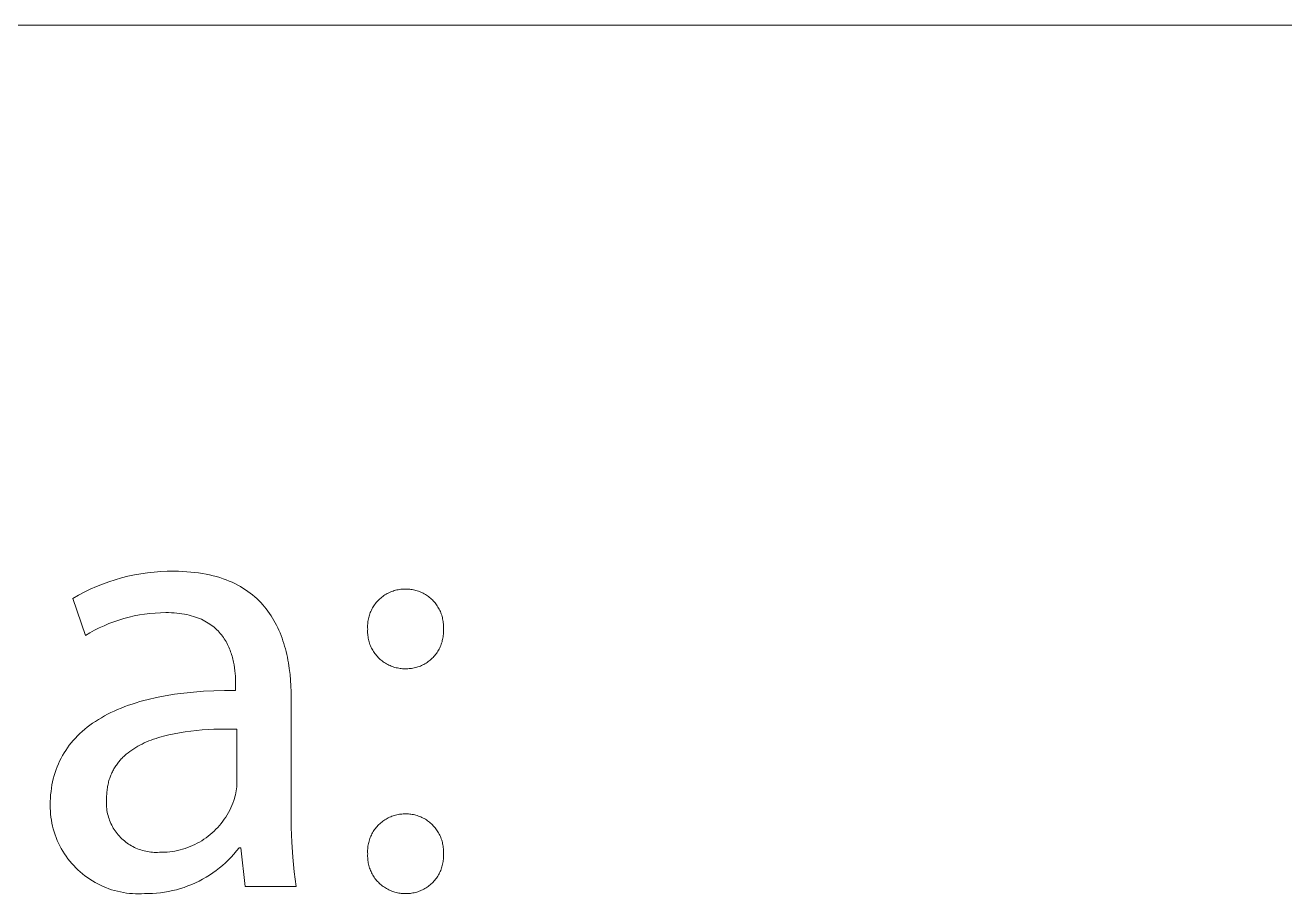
# Model space of a CAD drawing. Header units: millimetres. Extents: x 2840 to 6121, y 744 to 3036.
# Drawn here: x 5912 to 5977, y 974.4 to 1019.2 of the extents above; entities that cross this region are included whole.
import ezdxf

# ---------------------------------------------------------------- set-up
doc = ezdxf.new("R2010")
doc.units = ezdxf.units.MM
doc.header["$MEASUREMENT"] = 0
doc.layers.add('Domyślny', color=7, linetype='Continuous', true_color=0x000000)

msp = doc.modelspace()

# ---------------------------------------------------------------- linework, layer by layer
at = {"layer": 'Domyślny', "color": 18, "lineweight": 15, "true_color": 0x000000}
for p, q in [((5831.302, 1019.158), (6117.846, 1019.158)), ((5916.004, 990.339), (5916.326, 990.456)), ((5916.326, 990.456), (5916.651, 990.563)), ((5916.651, 990.563), (5916.98, 990.658)), ((5916.98, 990.658), (5917.312, 990.741)), ((5917.312, 990.741), (5917.647, 990.813)), ((5917.647, 990.813), (5917.984, 990.873)), ((5917.984, 990.873), (5918.323, 990.922)), ((5918.323, 990.922), (5918.664, 990.959)), ((5918.664, 990.959), (5919.005, 990.984)), ((5919.005, 990.984), (5919.347, 990.998)), ((5919.347, 990.998), (5919.69, 990.999)), ((5919.69, 990.999), (5919.915, 990.997)), ((5919.915, 990.997), (5920.135, 990.99)), ((5920.135, 990.99), (5920.349, 990.978)), ((5920.349, 990.978), (5920.559, 990.961)), ((5920.559, 990.961), (5920.763, 990.94)), ((5920.763, 990.94), (5920.962, 990.915)), ((5920.962, 990.915), (5921.156, 990.885)), ((5921.156, 990.885), (5921.345, 990.851)), ((5921.345, 990.851), (5921.529, 990.812)), ((5921.529, 990.812), (5921.709, 990.77)), ((5921.709, 990.77), (5921.883, 990.723)), ((5921.883, 990.723), (5922.053, 990.673)), ((5922.053, 990.673), (5922.218, 990.618)), ((5922.218, 990.618), (5922.378, 990.56)), ((5922.378, 990.56), (5922.534, 990.498)), ((5922.534, 990.498), (5922.685, 990.432)), ((5922.685, 990.432), (5922.832, 990.363)), ((5914.764, 989.761), (5915.066, 989.921)), ((5915.066, 989.921), (5915.374, 990.071)), ((5915.374, 990.071), (5915.687, 990.211)), ((5915.687, 990.211), (5916.004, 990.339)), ((5922.832, 990.363), (5922.974, 990.29)), ((5922.974, 990.29), (5923.112, 990.213)), ((5923.112, 990.213), (5923.245, 990.134)), ((5923.245, 990.134), (5923.375, 990.051)), ((5923.375, 990.051), (5923.5, 989.965)), ((5923.5, 989.965), (5923.621, 989.875)), ((5923.621, 989.875), (5923.738, 989.783)), ((5923.738, 989.783), (5923.851, 989.688)), ((5930.511, 989.743), (5930.567, 989.78)), ((5930.567, 989.78), (5930.624, 989.815)), ((5930.624, 989.815), (5930.682, 989.848)), ((5930.682, 989.848), (5930.741, 989.879)), ((5930.741, 989.879), (5930.801, 989.908)), ((5930.801, 989.908), (5930.863, 989.934)), ((5930.863, 989.934), (5930.925, 989.959)), ((5930.925, 989.959), (5930.988, 989.982)), ((5930.988, 989.982), (5931.051, 990.002)), ((5931.051, 990.002), (5931.116, 990.02)), ((5931.116, 990.02), (5931.181, 990.036)), ((5931.181, 990.036), (5931.246, 990.049)), ((5931.246, 990.049), (5931.312, 990.061)), ((5931.312, 990.061), (5931.378, 990.07)), ((5931.378, 990.07), (5931.445, 990.076)), ((5931.445, 990.076), (5931.511, 990.081)), ((5931.511, 990.081), (5931.578, 990.083)), ((5931.578, 990.083), (5931.645, 990.083)), ((5931.645, 990.083), (5931.711, 990.082)), ((5931.711, 990.082), (5931.777, 990.079)), ((5931.777, 990.079), (5931.843, 990.073)), ((5931.843, 990.073), (5931.909, 990.065)), ((5931.909, 990.065), (5931.974, 990.056)), ((5931.974, 990.056), (5932.039, 990.043)), ((5932.039, 990.043), (5932.104, 990.029)), ((5932.104, 990.029), (5932.168, 990.013)), ((5932.168, 990.013), (5932.231, 989.994)), ((5932.231, 989.994), (5932.294, 989.973)), ((5932.294, 989.973), (5932.356, 989.95)), ((5932.356, 989.95), (5932.417, 989.925)), ((5932.417, 989.925), (5932.477, 989.897)), ((5932.477, 989.897), (5932.537, 989.868)), ((5932.537, 989.868), (5932.595, 989.837)), ((5932.595, 989.837), (5932.652, 989.804)), ((5932.652, 989.804), (5932.708, 989.768)), ((5914.467, 989.59), (5914.764, 989.761)), ((5915.123, 987.689), (5914.467, 989.59)), ((5923.851, 989.688), (5923.96, 989.589)), ((5923.96, 989.589), (5924.065, 989.488)), ((5924.065, 989.488), (5924.166, 989.385)), ((5924.166, 989.385), (5924.264, 989.278)), ((5924.264, 989.278), (5924.358, 989.169)), ((5924.358, 989.169), (5924.448, 989.058)), ((5929.928, 989.109), (5929.962, 989.167)), ((5929.962, 989.167), (5929.998, 989.223)), ((5929.998, 989.223), (5930.036, 989.278)), ((5930.036, 989.278), (5930.076, 989.331)), ((5930.076, 989.331), (5930.118, 989.384)), ((5930.118, 989.384), (5930.161, 989.434)), ((5930.161, 989.434), (5930.207, 989.483)), ((5930.207, 989.483), (5930.253, 989.531)), ((5930.253, 989.531), (5930.302, 989.577)), ((5930.302, 989.577), (5930.352, 989.621)), ((5930.352, 989.621), (5930.404, 989.664)), ((5930.404, 989.664), (5930.457, 989.704)), ((5930.457, 989.704), (5930.511, 989.743)), ((5932.708, 989.768), (5932.763, 989.731)), ((5932.763, 989.731), (5932.816, 989.692)), ((5932.816, 989.692), (5932.868, 989.652)), ((5932.868, 989.652), (5932.919, 989.609)), ((5932.919, 989.609), (5932.968, 989.565)), ((5932.968, 989.565), (5933.016, 989.519)), ((5933.016, 989.519), (5933.062, 989.471)), ((5933.062, 989.471), (5933.106, 989.422)), ((5933.106, 989.422), (5933.149, 989.372)), ((5933.149, 989.372), (5933.19, 989.32)), ((5933.19, 989.32), (5933.229, 989.267)), ((5933.229, 989.267), (5933.266, 989.212)), ((5933.266, 989.212), (5933.301, 989.156)), ((5933.301, 989.156), (5933.335, 989.099)), ((5916.851, 988.485), (5916.593, 988.397)), ((5917.112, 988.565), (5916.851, 988.485)), ((5917.375, 988.635), (5917.112, 988.565)), ((5917.641, 988.696), (5917.375, 988.635)), ((5917.908, 988.748), (5917.641, 988.696)), ((5918.177, 988.791), (5917.908, 988.748)), ((5918.448, 988.824), (5918.177, 988.791)), ((5918.719, 988.848), (5918.448, 988.824)), ((5918.991, 988.863), (5918.719, 988.848)), ((5919.264, 988.869), (5918.991, 988.863)), ((5919.414, 988.867), (5919.264, 988.869)), ((5919.559, 988.862), (5919.414, 988.867)), ((5919.701, 988.853), (5919.559, 988.862)), ((5919.839, 988.842), (5919.701, 988.853)), ((5919.973, 988.827), (5919.839, 988.842)), ((5920.102, 988.809), (5919.973, 988.827)), ((5920.228, 988.788), (5920.102, 988.809)), ((5920.35, 988.764), (5920.228, 988.788)), ((5920.468, 988.738), (5920.35, 988.764)), ((5920.583, 988.708), (5920.468, 988.738)), ((5920.694, 988.676), (5920.583, 988.708)), ((5920.801, 988.641), (5920.694, 988.676)), ((5920.905, 988.604), (5920.801, 988.641)), ((5921.005, 988.564), (5920.905, 988.604)), ((5921.102, 988.522), (5921.005, 988.564)), ((5921.196, 988.478), (5921.102, 988.522)), ((5921.286, 988.431), (5921.196, 988.478)), ((5924.448, 989.058), (5924.534, 988.944)), ((5924.534, 988.944), (5924.617, 988.828)), ((5924.617, 988.828), (5924.696, 988.709)), ((5924.696, 988.709), (5924.772, 988.588)), ((5924.772, 988.588), (5924.845, 988.465)), ((5929.692, 988.418), (5929.702, 988.484)), ((5929.702, 988.484), (5929.715, 988.549)), ((5929.715, 988.549), (5929.73, 988.614)), ((5929.73, 988.614), (5929.747, 988.679)), ((5929.747, 988.679), (5929.766, 988.743)), ((5929.766, 988.743), (5929.788, 988.806)), ((5929.788, 988.806), (5929.812, 988.869)), ((5929.812, 988.869), (5929.838, 988.93)), ((5929.838, 988.93), (5929.866, 988.991)), ((5929.866, 988.991), (5929.896, 989.051)), ((5929.896, 989.051), (5929.928, 989.109)), ((5933.335, 989.099), (5933.366, 989.041)), ((5933.366, 989.041), (5933.396, 988.982)), ((5933.396, 988.982), (5933.423, 988.921)), ((5933.423, 988.921), (5933.449, 988.86)), ((5933.449, 988.86), (5933.472, 988.798)), ((5933.472, 988.798), (5933.493, 988.736)), ((5933.493, 988.736), (5933.512, 988.672)), ((5933.512, 988.672), (5933.529, 988.608)), ((5933.529, 988.608), (5933.543, 988.544)), ((5933.543, 988.544), (5933.555, 988.479)), ((5933.555, 988.479), (5933.566, 988.413)), ((5915.596, 987.958), (5915.357, 987.828)), ((5915.84, 988.081), (5915.596, 987.958)), ((5916.087, 988.195), (5915.84, 988.081)), ((5916.338, 988.301), (5916.087, 988.195)), ((5916.593, 988.397), (5916.338, 988.301)), ((5921.373, 988.383), (5921.286, 988.431)), ((5921.457, 988.332), (5921.373, 988.383)), ((5921.538, 988.279), (5921.457, 988.332)), ((5921.615, 988.224), (5921.538, 988.279)), ((5921.69, 988.168), (5921.615, 988.224)), ((5921.762, 988.11), (5921.69, 988.168)), ((5921.83, 988.05), (5921.762, 988.11)), ((5921.896, 987.988), (5921.83, 988.05)), ((5921.96, 987.926), (5921.896, 987.988)), ((5922.02, 987.861), (5921.96, 987.926)), ((5922.078, 987.795), (5922.02, 987.861)), ((5924.845, 988.465), (5924.914, 988.341)), ((5924.914, 988.341), (5924.98, 988.214)), ((5924.98, 988.214), (5925.042, 988.085)), ((5925.042, 988.085), (5925.102, 987.955)), ((5925.102, 987.955), (5925.158, 987.822)), ((5929.674, 988.151), (5929.675, 988.218)), ((5929.675, 988.084), (5929.674, 988.151)), ((5929.675, 988.218), (5929.678, 988.285)), ((5929.678, 988.018), (5929.675, 988.084)), ((5929.675, 987.95), (5929.678, 988.018)), ((5929.675, 987.883), (5929.675, 987.95)), ((5929.676, 987.816), (5929.675, 987.883)), ((5929.678, 988.285), (5929.684, 988.351)), ((5929.684, 988.351), (5929.692, 988.418)), ((5933.566, 988.413), (5933.573, 988.348)), ((5933.573, 988.348), (5933.579, 988.282)), ((5933.579, 988.282), (5933.582, 988.216)), ((5933.582, 988.084), (5933.579, 988.018)), ((5933.579, 988.018), (5933.582, 987.951)), ((5933.582, 988.216), (5933.583, 988.15)), ((5933.583, 988.15), (5933.582, 988.084)), ((5933.582, 987.951), (5933.583, 987.885)), ((5933.583, 987.885), (5933.582, 987.818)), ((5915.357, 987.828), (5915.123, 987.689)), ((5922.133, 987.728), (5922.078, 987.795)), ((5922.185, 987.66), (5922.133, 987.728)), ((5922.236, 987.591), (5922.185, 987.66)), ((5922.283, 987.521), (5922.236, 987.591)), ((5922.329, 987.449), (5922.283, 987.521)), ((5922.372, 987.377), (5922.329, 987.449)), ((5922.412, 987.304), (5922.372, 987.377)), ((5922.451, 987.231), (5922.412, 987.304)), ((5922.487, 987.156), (5922.451, 987.231)), ((5925.158, 987.822), (5925.212, 987.689)), ((5925.212, 987.689), (5925.262, 987.553)), ((5925.262, 987.553), (5925.31, 987.416)), ((5925.31, 987.416), (5925.354, 987.278)), ((5925.354, 987.278), (5925.396, 987.138)), ((5929.68, 987.749), (5929.676, 987.816)), ((5929.687, 987.682), (5929.68, 987.749)), ((5929.695, 987.616), (5929.687, 987.682)), ((5929.706, 987.55), (5929.695, 987.616)), ((5929.72, 987.484), (5929.706, 987.55)), ((5929.735, 987.419), (5929.72, 987.484)), ((5929.753, 987.354), (5929.735, 987.419)), ((5929.773, 987.29), (5929.753, 987.354)), ((5929.796, 987.227), (5929.773, 987.29)), ((5929.82, 987.164), (5929.796, 987.227)), ((5933.468, 987.233), (5933.444, 987.17)), ((5933.49, 987.295), (5933.468, 987.233)), ((5933.509, 987.359), (5933.49, 987.295)), ((5933.526, 987.423), (5933.509, 987.359)), ((5933.541, 987.488), (5933.526, 987.423)), ((5933.554, 987.554), (5933.541, 987.488)), ((5933.564, 987.619), (5933.554, 987.554)), ((5933.573, 987.685), (5933.564, 987.619)), ((5933.578, 987.752), (5933.573, 987.685)), ((5933.582, 987.818), (5933.578, 987.752)), ((5922.521, 987.082), (5922.487, 987.156)), ((5922.554, 987.006), (5922.521, 987.082)), ((5922.584, 986.93), (5922.554, 987.006)), ((5922.612, 986.854), (5922.584, 986.93)), ((5922.639, 986.778), (5922.612, 986.854)), ((5922.664, 986.702), (5922.639, 986.778)), ((5922.686, 986.625), (5922.664, 986.702)), ((5922.708, 986.549), (5922.686, 986.625)), ((5922.727, 986.472), (5922.708, 986.549)), ((5925.396, 987.138), (5925.435, 986.997)), ((5925.435, 986.997), (5925.471, 986.855)), ((5925.471, 986.855), (5925.505, 986.712)), ((5925.505, 986.712), (5925.536, 986.568)), ((5925.536, 986.568), (5925.565, 986.423)), ((5929.847, 987.103), (5929.82, 987.164)), ((5929.876, 987.042), (5929.847, 987.103)), ((5929.907, 986.982), (5929.876, 987.042)), ((5929.94, 986.924), (5929.907, 986.982)), ((5929.975, 986.867), (5929.94, 986.924)), ((5930.012, 986.811), (5929.975, 986.867)), ((5930.051, 986.756), (5930.012, 986.811)), ((5930.091, 986.703), (5930.051, 986.756)), ((5930.134, 986.651), (5930.091, 986.703)), ((5930.178, 986.6), (5930.134, 986.651)), ((5930.225, 986.552), (5930.178, 986.6)), ((5930.272, 986.505), (5930.225, 986.552)), ((5933.049, 986.56), (5933.002, 986.513)), ((5933.094, 986.609), (5933.049, 986.56)), ((5933.137, 986.659), (5933.094, 986.609)), ((5933.179, 986.711), (5933.137, 986.659)), ((5933.219, 986.764), (5933.179, 986.711)), ((5933.257, 986.818), (5933.219, 986.764)), ((5933.293, 986.874), (5933.257, 986.818)), ((5933.328, 986.931), (5933.293, 986.874)), ((5933.36, 986.99), (5933.328, 986.931)), ((5933.39, 987.049), (5933.36, 986.99)), ((5933.418, 987.109), (5933.39, 987.049)), ((5933.444, 987.17), (5933.418, 987.109)), ((5922.746, 986.396), (5922.727, 986.472)), ((5922.762, 986.32), (5922.746, 986.396)), ((5922.791, 986.168), (5922.762, 986.32)), ((5922.814, 986.019), (5922.791, 986.168)), ((5922.833, 985.872), (5922.814, 986.019)), ((5925.565, 986.423), (5925.591, 986.277)), ((5925.591, 986.277), (5925.636, 985.983)), ((5925.636, 985.983), (5925.672, 985.686)), ((5930.322, 986.459), (5930.272, 986.505)), ((5930.373, 986.416), (5930.322, 986.459)), ((5930.425, 986.374), (5930.373, 986.416)), ((5930.479, 986.334), (5930.425, 986.374)), ((5930.534, 986.296), (5930.479, 986.334)), ((5930.591, 986.259), (5930.534, 986.296)), ((5930.649, 986.225), (5930.591, 986.259)), ((5930.708, 986.193), (5930.649, 986.225)), ((5930.768, 986.163), (5930.708, 986.193)), ((5930.829, 986.135), (5930.768, 986.163)), ((5930.891, 986.109), (5930.829, 986.135)), ((5930.954, 986.086), (5930.891, 986.109)), ((5931.017, 986.064), (5930.954, 986.086)), ((5931.082, 986.045), (5931.017, 986.064)), ((5931.147, 986.028), (5931.082, 986.045)), ((5931.212, 986.014), (5931.147, 986.028)), ((5931.278, 986.001), (5931.212, 986.014)), ((5931.344, 985.991), (5931.278, 986.001)), ((5931.411, 985.984), (5931.344, 985.991)), ((5931.478, 985.978), (5931.411, 985.984)), ((5931.545, 985.975), (5931.478, 985.978)), ((5931.612, 985.974), (5931.545, 985.975)), ((5931.679, 985.974), (5931.612, 985.974)), ((5931.745, 985.975), (5931.679, 985.974)), ((5931.812, 985.979), (5931.745, 985.975)), ((5931.878, 985.985), (5931.812, 985.979)), ((5931.944, 985.993), (5931.878, 985.985)), ((5932.01, 986.004), (5931.944, 985.993)), ((5932.075, 986.017), (5932.01, 986.004)), ((5932.14, 986.032), (5932.075, 986.017)), ((5932.204, 986.049), (5932.14, 986.032)), ((5932.267, 986.069), (5932.204, 986.049)), ((5932.33, 986.091), (5932.267, 986.069)), ((5932.392, 986.115), (5932.33, 986.091)), ((5932.453, 986.141), (5932.392, 986.115)), ((5932.514, 986.169), (5932.453, 986.141)), ((5932.573, 986.2), (5932.514, 986.169)), ((5932.631, 986.232), (5932.573, 986.2)), ((5932.688, 986.267), (5932.631, 986.232)), ((5932.744, 986.303), (5932.688, 986.267)), ((5932.798, 986.341), (5932.744, 986.303)), ((5932.851, 986.382), (5932.798, 986.341)), ((5932.903, 986.424), (5932.851, 986.382)), ((5932.953, 986.467), (5932.903, 986.424)), ((5933.002, 986.513), (5932.953, 986.467)), ((5922.847, 985.729), (5922.833, 985.872)), ((5922.858, 985.589), (5922.847, 985.729)), ((5922.864, 985.453), (5922.858, 985.589)), ((5922.868, 985.322), (5922.864, 985.453)), ((5922.869, 985.198), (5922.868, 985.322)), ((5925.672, 985.686), (5925.699, 985.388)), ((5925.699, 985.388), (5925.717, 985.088)), ((5918.789, 984.493), (5919.242, 984.582)), ((5919.242, 984.582), (5919.711, 984.658)), ((5919.711, 984.658), (5920.196, 984.723)), ((5920.196, 984.723), (5920.699, 984.775)), ((5920.699, 984.775), (5921.217, 984.814)), ((5921.217, 984.814), (5921.752, 984.842)), ((5921.752, 984.842), (5922.302, 984.857)), ((5922.302, 984.857), (5922.869, 984.859)), ((5922.869, 984.859), (5922.869, 985.198)), ((5925.717, 985.088), (5925.728, 984.788)), ((5925.728, 984.788), (5925.732, 984.487)), ((5916.784, 983.871), (5916.965, 983.946)), ((5916.965, 983.946), (5917.151, 984.019)), ((5917.151, 984.019), (5917.34, 984.089)), ((5917.34, 984.089), (5917.535, 984.155)), ((5917.535, 984.155), (5917.733, 984.219)), ((5917.733, 984.219), (5917.936, 984.28)), ((5917.936, 984.28), (5918.143, 984.338)), ((5918.143, 984.338), (5918.354, 984.392)), ((5918.354, 984.392), (5918.789, 984.493)), ((5925.732, 984.487), (5925.732, 978.555)), ((5915.64, 983.262), (5915.79, 983.358)), ((5915.79, 983.358), (5915.945, 983.451)), ((5915.945, 983.451), (5916.104, 983.54)), ((5916.104, 983.54), (5916.267, 983.627)), ((5916.267, 983.627), (5916.435, 983.711)), ((5916.435, 983.711), (5916.607, 983.793)), ((5916.607, 983.793), (5916.784, 983.871)), ((5914.836, 982.63), (5914.958, 982.742)), ((5914.958, 982.742), (5915.086, 982.852)), ((5915.086, 982.852), (5915.218, 982.959)), ((5915.218, 982.959), (5915.354, 983.063)), ((5915.354, 983.063), (5915.495, 983.164)), ((5915.495, 983.164), (5915.64, 983.262)), ((5919.982, 982.678), (5919.701, 982.626)), ((5920.268, 982.723), (5919.982, 982.678)), ((5920.557, 982.761), (5920.268, 982.723)), ((5920.85, 982.792), (5920.557, 982.761)), ((5921.146, 982.817), (5920.85, 982.792)), ((5921.444, 982.837), (5921.146, 982.817)), ((5921.743, 982.851), (5921.444, 982.837)), ((5922.341, 982.864), (5921.743, 982.851)), ((5922.935, 982.859), (5922.341, 982.864)), ((5922.935, 980.095), (5922.935, 982.859)), ((5914.197, 981.898), (5914.292, 982.027)), ((5914.292, 982.027), (5914.391, 982.153)), ((5914.391, 982.153), (5914.495, 982.276)), ((5914.495, 982.276), (5914.604, 982.397)), ((5914.604, 982.397), (5914.718, 982.515)), ((5914.718, 982.515), (5914.836, 982.63)), ((5917.932, 982.036), (5917.823, 981.977)), ((5918.044, 982.093), (5917.932, 982.036)), ((5918.158, 982.147), (5918.044, 982.093)), ((5918.276, 982.199), (5918.158, 982.147)), ((5918.395, 982.249), (5918.276, 982.199)), ((5918.517, 982.296), (5918.395, 982.249)), ((5918.641, 982.341), (5918.517, 982.296)), ((5918.767, 982.384), (5918.641, 982.341)), ((5918.895, 982.425), (5918.767, 982.384)), ((5919.025, 982.464), (5918.895, 982.425)), ((5919.157, 982.5), (5919.025, 982.464)), ((5919.426, 982.567), (5919.157, 982.5)), ((5919.701, 982.626), (5919.426, 982.567)), ((5913.794, 981.214), (5913.865, 981.356)), ((5913.865, 981.356), (5913.941, 981.496)), ((5913.941, 981.496), (5914.021, 981.632)), ((5914.021, 981.632), (5914.107, 981.767)), ((5914.107, 981.767), (5914.197, 981.898)), ((5917.014, 981.367), (5916.974, 981.325)), ((5917.055, 981.408), (5917.014, 981.367)), ((5917.097, 981.449), (5917.055, 981.408)), ((5917.14, 981.489), (5917.097, 981.449)), ((5917.184, 981.528), (5917.14, 981.489)), ((5917.228, 981.567), (5917.184, 981.528)), ((5917.273, 981.605), (5917.228, 981.567)), ((5917.319, 981.642), (5917.273, 981.605)), ((5917.414, 981.714), (5917.319, 981.642)), ((5917.512, 981.784), (5917.414, 981.714)), ((5917.612, 981.851), (5917.512, 981.784)), ((5917.716, 981.915), (5917.612, 981.851)), ((5917.823, 981.977), (5917.716, 981.915)), ((5913.557, 980.618), (5913.609, 980.771)), ((5913.609, 980.771), (5913.666, 980.921)), ((5913.666, 980.921), (5913.727, 981.069)), ((5913.727, 981.069), (5913.794, 981.214)), ((5916.538, 980.71), (5916.512, 980.657)), ((5916.566, 980.762), (5916.538, 980.71)), ((5916.594, 980.813), (5916.566, 980.762)), ((5916.624, 980.863), (5916.594, 980.813)), ((5916.655, 980.913), (5916.624, 980.863)), ((5916.686, 980.962), (5916.655, 980.913)), ((5916.719, 981.01), (5916.686, 980.962)), ((5916.753, 981.057), (5916.719, 981.01)), ((5916.787, 981.104), (5916.753, 981.057)), ((5916.823, 981.149), (5916.787, 981.104)), ((5916.859, 981.194), (5916.823, 981.149)), ((5916.897, 981.239), (5916.859, 981.194)), ((5916.935, 981.282), (5916.897, 981.239)), ((5916.974, 981.325), (5916.935, 981.282)), ((5913.399, 979.981), (5913.431, 980.144)), ((5913.431, 980.144), (5913.468, 980.305)), ((5913.468, 980.305), (5913.51, 980.463)), ((5913.51, 980.463), (5913.557, 980.618)), ((5916.306, 980.086), (5916.292, 980.024)), ((5916.322, 980.147), (5916.306, 980.086)), ((5916.338, 980.207), (5916.322, 980.147)), ((5916.356, 980.266), (5916.338, 980.207)), ((5916.375, 980.324), (5916.356, 980.266)), ((5916.395, 980.382), (5916.375, 980.324)), ((5916.416, 980.439), (5916.395, 980.382)), ((5916.438, 980.495), (5916.416, 980.439)), ((5916.462, 980.55), (5916.438, 980.495)), ((5916.486, 980.604), (5916.462, 980.55)), ((5916.512, 980.657), (5916.486, 980.604)), ((5922.931, 979.991), (5922.935, 980.095)), ((5913.319, 979.302), (5913.331, 979.476)), ((5913.331, 979.476), (5913.349, 979.647)), ((5913.349, 979.647), (5913.371, 979.815)), ((5913.371, 979.815), (5913.399, 979.981)), ((5916.218, 979.429), (5916.216, 979.358)), ((5916.221, 979.498), (5916.218, 979.429)), ((5916.226, 979.567), (5916.221, 979.498)), ((5916.231, 979.635), (5916.226, 979.567)), ((5916.238, 979.702), (5916.231, 979.635)), ((5916.247, 979.768), (5916.238, 979.702)), ((5916.256, 979.833), (5916.247, 979.768)), ((5916.267, 979.898), (5916.256, 979.833)), ((5916.279, 979.961), (5916.267, 979.898)), ((5916.292, 980.024), (5916.279, 979.961)), ((5922.832, 979.376), (5922.857, 979.477)), ((5922.857, 979.477), (5922.879, 979.579)), ((5922.879, 979.579), (5922.897, 979.681)), ((5922.897, 979.681), (5922.912, 979.784)), ((5922.912, 979.784), (5922.923, 979.887)), ((5922.923, 979.887), (5922.931, 979.991)), ((5913.309, 978.948), (5913.311, 979.126)), ((5913.31, 978.792), (5913.309, 978.948)), ((5913.317, 978.636), (5913.31, 978.792)), ((5913.311, 979.126), (5913.319, 979.302)), ((5916.209, 979.199), (5916.206, 979.11)), ((5916.206, 979.11), (5916.206, 979.022)), ((5916.206, 979.022), (5916.209, 978.934)), ((5916.215, 979.287), (5916.209, 979.199)), ((5916.209, 978.934), (5916.215, 978.846)), ((5916.216, 979.358), (5916.215, 979.287)), ((5916.215, 978.846), (5916.224, 978.758)), ((5916.224, 978.758), (5916.236, 978.671)), ((5922.561, 978.68), (5922.62, 978.802)), ((5922.62, 978.802), (5922.674, 978.925)), ((5922.674, 978.925), (5922.725, 979.05)), ((5922.725, 979.05), (5922.771, 979.177)), ((5922.771, 979.177), (5922.803, 979.276)), ((5922.803, 979.276), (5922.832, 979.376)), ((5913.329, 978.48), (5913.317, 978.636)), ((5913.346, 978.325), (5913.329, 978.48)), ((5913.369, 978.171), (5913.346, 978.325)), ((5913.397, 978.017), (5913.369, 978.171)), ((5916.236, 978.671), (5916.251, 978.584)), ((5916.251, 978.584), (5916.269, 978.497)), ((5916.269, 978.497), (5916.29, 978.412)), ((5916.29, 978.412), (5916.314, 978.327)), ((5916.314, 978.327), (5916.341, 978.243)), ((5916.341, 978.243), (5916.371, 978.16)), ((5916.371, 978.16), (5916.404, 978.078)), ((5922.124, 978), (5922.206, 978.107)), ((5922.206, 978.107), (5922.285, 978.216)), ((5922.285, 978.216), (5922.36, 978.329)), ((5922.36, 978.329), (5922.431, 978.444)), ((5922.431, 978.444), (5922.498, 978.561)), ((5922.498, 978.561), (5922.561, 978.68)), ((5925.732, 978.555), (5925.732, 977.789)), ((5930.404, 978.071), (5930.457, 978.112)), ((5930.457, 978.112), (5930.511, 978.151)), ((5930.511, 978.151), (5930.567, 978.188)), ((5930.567, 978.188), (5930.624, 978.222)), ((5930.624, 978.222), (5930.682, 978.255)), ((5930.682, 978.255), (5930.741, 978.286)), ((5930.741, 978.286), (5930.801, 978.315)), ((5930.801, 978.315), (5930.863, 978.342)), ((5930.863, 978.342), (5930.925, 978.367)), ((5930.925, 978.367), (5930.988, 978.389)), ((5930.988, 978.389), (5931.051, 978.409)), ((5931.051, 978.409), (5931.116, 978.427)), ((5931.116, 978.427), (5931.181, 978.443)), ((5931.181, 978.443), (5931.246, 978.457)), ((5931.246, 978.457), (5931.312, 978.468)), ((5931.312, 978.468), (5931.378, 978.477)), ((5931.378, 978.477), (5931.445, 978.484)), ((5931.445, 978.484), (5931.511, 978.488)), ((5931.511, 978.488), (5931.578, 978.49)), ((5931.578, 978.49), (5931.645, 978.49)), ((5931.645, 978.49), (5931.711, 978.489)), ((5931.711, 978.489), (5931.777, 978.486)), ((5931.777, 978.486), (5931.843, 978.481)), ((5931.843, 978.481), (5931.909, 978.473)), ((5931.909, 978.473), (5931.974, 978.463)), ((5931.974, 978.463), (5932.039, 978.451)), ((5932.039, 978.451), (5932.104, 978.437)), ((5932.104, 978.437), (5932.168, 978.42)), ((5932.168, 978.42), (5932.231, 978.401)), ((5932.231, 978.401), (5932.294, 978.38)), ((5932.294, 978.38), (5932.356, 978.357)), ((5932.356, 978.357), (5932.417, 978.332)), ((5932.417, 978.332), (5932.477, 978.305)), ((5932.477, 978.305), (5932.537, 978.276)), ((5932.537, 978.276), (5932.595, 978.244)), ((5932.595, 978.244), (5932.652, 978.211)), ((5932.652, 978.211), (5932.708, 978.176)), ((5932.708, 978.176), (5932.763, 978.139)), ((5932.763, 978.139), (5932.816, 978.1)), ((5932.816, 978.1), (5932.868, 978.059)), ((5913.43, 977.864), (5913.397, 978.017)), ((5913.469, 977.713), (5913.43, 977.864)), ((5913.512, 977.563), (5913.469, 977.713)), ((5913.561, 977.415), (5913.512, 977.563)), ((5916.404, 978.078), (5916.439, 977.997)), ((5916.439, 977.997), (5916.477, 977.917)), ((5916.477, 977.917), (5916.518, 977.839)), ((5916.518, 977.839), (5916.562, 977.762)), ((5916.562, 977.762), (5916.608, 977.687)), ((5916.608, 977.687), (5916.657, 977.613)), ((5916.657, 977.613), (5916.708, 977.542)), ((5916.708, 977.542), (5916.762, 977.472)), ((5916.762, 977.472), (5916.818, 977.404)), ((5921.557, 977.422), (5921.66, 977.51)), ((5921.66, 977.51), (5921.759, 977.602)), ((5921.759, 977.602), (5921.855, 977.696)), ((5921.855, 977.696), (5921.948, 977.794)), ((5921.948, 977.794), (5922.038, 977.896)), ((5922.038, 977.896), (5922.124, 978)), ((5925.732, 977.789), (5925.758, 977.024)), ((5929.866, 977.398), (5929.896, 977.458)), ((5929.896, 977.458), (5929.928, 977.517)), ((5929.928, 977.517), (5929.962, 977.574)), ((5929.962, 977.574), (5929.998, 977.63)), ((5929.998, 977.63), (5930.036, 977.685)), ((5930.036, 977.685), (5930.076, 977.739)), ((5930.076, 977.739), (5930.118, 977.791)), ((5930.118, 977.791), (5930.161, 977.842)), ((5930.161, 977.842), (5930.207, 977.891)), ((5930.207, 977.891), (5930.253, 977.939)), ((5930.253, 977.939), (5930.302, 977.984)), ((5930.302, 977.984), (5930.352, 978.029)), ((5930.352, 978.029), (5930.404, 978.071)), ((5932.868, 978.059), (5932.919, 978.017)), ((5932.919, 978.017), (5932.968, 977.972)), ((5932.968, 977.972), (5933.016, 977.926)), ((5933.016, 977.926), (5933.062, 977.879)), ((5933.062, 977.879), (5933.106, 977.83)), ((5933.106, 977.83), (5933.149, 977.779)), ((5933.149, 977.779), (5933.19, 977.727)), ((5933.19, 977.727), (5933.229, 977.674)), ((5933.229, 977.674), (5933.266, 977.619)), ((5933.266, 977.619), (5933.301, 977.564)), ((5933.301, 977.564), (5933.335, 977.507)), ((5933.335, 977.507), (5933.366, 977.448)), ((5933.366, 977.448), (5933.396, 977.389)), ((5913.615, 977.268), (5913.561, 977.415)), ((5913.674, 977.124), (5913.615, 977.268)), ((5913.737, 976.981), (5913.674, 977.124)), ((5913.806, 976.841), (5913.737, 976.981)), ((5913.88, 976.703), (5913.806, 976.841)), ((5916.818, 977.404), (5916.877, 977.337)), ((5916.877, 977.337), (5916.937, 977.273)), ((5916.937, 977.273), (5917, 977.211)), ((5917, 977.211), (5917.065, 977.152)), ((5917.065, 977.152), (5917.132, 977.094)), ((5917.132, 977.094), (5917.201, 977.039)), ((5917.201, 977.039), (5917.272, 976.986)), ((5917.272, 976.986), (5917.344, 976.936)), ((5917.344, 976.936), (5917.419, 976.888)), ((5917.419, 976.888), (5917.494, 976.843)), ((5917.494, 976.843), (5917.572, 976.801)), ((5917.572, 976.801), (5917.651, 976.761)), ((5920.393, 976.752), (5920.519, 976.801)), ((5920.519, 976.801), (5920.643, 976.854)), ((5920.643, 976.854), (5920.765, 976.911)), ((5920.765, 976.911), (5920.886, 976.972)), ((5920.886, 976.972), (5921.004, 977.037)), ((5921.004, 977.037), (5921.12, 977.107)), ((5921.12, 977.107), (5921.233, 977.18)), ((5921.233, 977.18), (5921.344, 977.257)), ((5921.344, 977.257), (5921.452, 977.338)), ((5921.452, 977.338), (5921.557, 977.422)), ((5925.758, 977.024), (5925.811, 976.261)), ((5929.684, 976.759), (5929.692, 976.825)), ((5929.692, 976.825), (5929.702, 976.891)), ((5929.702, 976.891), (5929.715, 976.957)), ((5929.715, 976.957), (5929.73, 977.022)), ((5929.73, 977.022), (5929.747, 977.086)), ((5929.747, 977.086), (5929.766, 977.15)), ((5929.766, 977.15), (5929.788, 977.214)), ((5929.788, 977.214), (5929.812, 977.276)), ((5929.812, 977.276), (5929.838, 977.338)), ((5929.838, 977.338), (5929.866, 977.398)), ((5933.396, 977.389), (5933.423, 977.329)), ((5933.423, 977.329), (5933.449, 977.268)), ((5933.449, 977.268), (5933.472, 977.206)), ((5933.472, 977.206), (5933.493, 977.143)), ((5933.493, 977.143), (5933.512, 977.08)), ((5933.512, 977.08), (5933.529, 977.016)), ((5933.529, 977.016), (5933.543, 976.951)), ((5933.543, 976.951), (5933.555, 976.886)), ((5933.555, 976.886), (5933.566, 976.821)), ((5933.566, 976.821), (5933.573, 976.755)), ((5913.958, 976.568), (5913.88, 976.703)), ((5914.04, 976.436), (5913.958, 976.568)), ((5914.128, 976.306), (5914.04, 976.436)), ((5914.219, 976.18), (5914.128, 976.306)), ((5914.315, 976.057), (5914.219, 976.18)), ((5917.651, 976.761), (5917.731, 976.724)), ((5917.731, 976.724), (5917.812, 976.69)), ((5917.812, 976.69), (5917.894, 976.658)), ((5917.894, 976.658), (5917.978, 976.63)), ((5917.978, 976.63), (5918.062, 976.604)), ((5918.062, 976.604), (5918.148, 976.581)), ((5918.148, 976.581), (5918.234, 976.561)), ((5918.234, 976.561), (5918.32, 976.545)), ((5918.32, 976.545), (5918.408, 976.531)), ((5918.408, 976.531), (5918.495, 976.52)), ((5918.495, 976.52), (5918.583, 976.512)), ((5918.583, 976.512), (5918.671, 976.507)), ((5918.671, 976.507), (5918.759, 976.506)), ((5918.759, 976.506), (5918.848, 976.507)), ((5918.848, 976.507), (5918.936, 976.511)), ((5918.936, 976.511), (5919.071, 976.51)), ((5919.071, 976.51), (5919.206, 976.514)), ((5919.206, 976.514), (5919.341, 976.522)), ((5919.341, 976.522), (5919.475, 976.535)), ((5919.475, 976.535), (5919.609, 976.553)), ((5919.609, 976.553), (5919.742, 976.575)), ((5919.742, 976.575), (5919.874, 976.601)), ((5919.874, 976.601), (5920.006, 976.632)), ((5920.006, 976.632), (5920.136, 976.668)), ((5920.136, 976.668), (5920.265, 976.708)), ((5920.265, 976.708), (5920.393, 976.752)), ((5922.64, 976.265), (5922.495, 976.116)), ((5922.78, 976.419), (5922.64, 976.265)), ((5922.915, 976.578), (5922.78, 976.419)), ((5923.044, 976.741), (5922.915, 976.578)), ((5923.142, 976.741), (5923.044, 976.741)), ((5923.361, 974.741), (5923.142, 976.741)), ((5925.811, 976.261), (5925.889, 975.5)), ((5929.674, 976.559), (5929.675, 976.625)), ((5929.675, 976.492), (5929.674, 976.559)), ((5929.675, 976.625), (5929.678, 976.692)), ((5929.678, 976.425), (5929.675, 976.492)), ((5929.675, 976.358), (5929.678, 976.425)), ((5929.675, 976.291), (5929.675, 976.358)), ((5929.677, 976.224), (5929.675, 976.291)), ((5929.681, 976.157), (5929.677, 976.224)), ((5929.678, 976.692), (5929.684, 976.759)), ((5929.688, 976.09), (5929.681, 976.157)), ((5933.578, 976.159), (5933.572, 976.093)), ((5933.573, 976.755), (5933.579, 976.689)), ((5933.581, 976.226), (5933.578, 976.159)), ((5933.579, 976.689), (5933.582, 976.623)), ((5933.582, 976.491), (5933.579, 976.425)), ((5933.579, 976.425), (5933.582, 976.359)), ((5933.583, 976.292), (5933.581, 976.226)), ((5933.582, 976.623), (5933.583, 976.557)), ((5933.583, 976.557), (5933.582, 976.491)), ((5933.582, 976.359), (5933.583, 976.292)), ((5914.415, 975.937), (5914.315, 976.057)), ((5914.52, 975.821), (5914.415, 975.937)), ((5914.628, 975.708), (5914.52, 975.821)), ((5914.74, 975.599), (5914.628, 975.708)), ((5914.855, 975.495), (5914.74, 975.599)), ((5914.974, 975.394), (5914.855, 975.495)), ((5921.865, 975.574), (5921.696, 975.452)), ((5922.03, 975.701), (5921.865, 975.574)), ((5922.189, 975.834), (5922.03, 975.701)), ((5922.345, 975.972), (5922.189, 975.834)), ((5922.495, 976.116), (5922.345, 975.972)), ((5925.889, 975.5), (5925.994, 974.741)), ((5929.697, 976.024), (5929.688, 976.09)), ((5929.708, 975.958), (5929.697, 976.024)), ((5929.721, 975.892), (5929.708, 975.958)), ((5929.737, 975.827), (5929.721, 975.892)), ((5929.755, 975.762), (5929.737, 975.827)), ((5929.775, 975.698), (5929.755, 975.762)), ((5929.798, 975.635), (5929.775, 975.698)), ((5929.822, 975.573), (5929.798, 975.635)), ((5929.849, 975.511), (5929.822, 975.573)), ((5929.878, 975.451), (5929.849, 975.511)), ((5933.416, 975.518), (5933.388, 975.458)), ((5933.442, 975.579), (5933.416, 975.518)), ((5933.466, 975.641), (5933.442, 975.579)), ((5933.488, 975.704), (5933.466, 975.641)), ((5933.507, 975.767), (5933.488, 975.704)), ((5933.525, 975.832), (5933.507, 975.767)), ((5933.54, 975.896), (5933.525, 975.832)), ((5933.553, 975.962), (5933.54, 975.896)), ((5933.563, 976.027), (5933.553, 975.962)), ((5933.572, 976.093), (5933.563, 976.027)), ((5915.097, 975.297), (5914.974, 975.394)), ((5915.223, 975.205), (5915.097, 975.297)), ((5915.352, 975.116), (5915.223, 975.205)), ((5915.484, 975.033), (5915.352, 975.116)), ((5915.618, 974.954), (5915.484, 975.033)), ((5915.755, 974.88), (5915.618, 974.954)), ((5915.895, 974.81), (5915.755, 974.88)), ((5920.605, 974.851), (5920.411, 974.774)), ((5920.795, 974.935), (5920.605, 974.851)), ((5920.982, 975.026), (5920.795, 974.935)), ((5921.166, 975.123), (5920.982, 975.026)), ((5921.347, 975.227), (5921.166, 975.123)), ((5921.523, 975.336), (5921.347, 975.227)), ((5921.696, 975.452), (5921.523, 975.336)), ((5929.909, 975.391), (5929.878, 975.451)), ((5929.942, 975.333), (5929.909, 975.391)), ((5929.977, 975.276), (5929.942, 975.333)), ((5930.014, 975.22), (5929.977, 975.276)), ((5930.053, 975.165), (5930.014, 975.22)), ((5930.094, 975.112), (5930.053, 975.165)), ((5930.136, 975.06), (5930.094, 975.112)), ((5930.181, 975.01), (5930.136, 975.06)), ((5930.227, 974.961), (5930.181, 975.01)), ((5930.274, 974.914), (5930.227, 974.961)), ((5930.324, 974.869), (5930.274, 974.914)), ((5930.375, 974.825), (5930.324, 974.869)), ((5932.951, 974.877), (5932.901, 974.833)), ((5933, 974.922), (5932.951, 974.877)), ((5933.046, 974.969), (5933, 974.922)), ((5933.092, 975.018), (5933.046, 974.969)), ((5933.135, 975.068), (5933.092, 975.018)), ((5933.177, 975.12), (5933.135, 975.068)), ((5933.217, 975.173), (5933.177, 975.12)), ((5933.255, 975.228), (5933.217, 975.173)), ((5933.291, 975.283), (5933.255, 975.228)), ((5933.326, 975.34), (5933.291, 975.283)), ((5933.358, 975.398), (5933.326, 975.34)), ((5933.388, 975.458), (5933.358, 975.398)), ((5916.037, 974.745), (5915.895, 974.81)), ((5916.182, 974.686), (5916.037, 974.745)), ((5916.328, 974.631), (5916.182, 974.686)), ((5916.476, 974.581), (5916.328, 974.631)), ((5916.625, 974.537), (5916.476, 974.581)), ((5916.776, 974.497), (5916.625, 974.537)), ((5916.929, 974.463), (5916.776, 974.497)), ((5917.082, 974.434), (5916.929, 974.463)), ((5917.236, 974.41), (5917.082, 974.434)), ((5917.391, 974.392), (5917.236, 974.41)), ((5917.547, 974.379), (5917.391, 974.392)), ((5917.703, 974.371), (5917.547, 974.379)), ((5917.859, 974.369), (5917.703, 974.371)), ((5918.015, 974.372), (5917.859, 974.369)), ((5918.171, 974.381), (5918.015, 974.372)), ((5918.379, 974.381), (5918.171, 974.381)), ((5918.587, 974.388), (5918.379, 974.381)), ((5918.794, 974.403), (5918.587, 974.388)), ((5919.001, 974.424), (5918.794, 974.403)), ((5919.207, 974.453), (5919.001, 974.424)), ((5919.412, 974.489), (5919.207, 974.453)), ((5919.616, 974.532), (5919.412, 974.489)), ((5919.818, 974.582), (5919.616, 974.532)), ((5920.018, 974.639), (5919.818, 974.582)), ((5920.216, 974.703), (5920.018, 974.639)), ((5920.411, 974.774), (5920.216, 974.703)), ((5925.994, 974.741), (5923.361, 974.741)), ((5930.427, 974.783), (5930.375, 974.825)), ((5930.481, 974.743), (5930.427, 974.783)), ((5930.536, 974.705), (5930.481, 974.743)), ((5930.593, 974.669), (5930.536, 974.705)), ((5930.65, 974.635), (5930.593, 974.669)), ((5930.709, 974.603), (5930.65, 974.635)), ((5930.769, 974.573), (5930.709, 974.603)), ((5930.83, 974.545), (5930.769, 974.573)), ((5930.892, 974.519), (5930.83, 974.545)), ((5930.955, 974.495), (5930.892, 974.519)), ((5931.018, 974.473), (5930.955, 974.495)), ((5931.082, 974.454), (5931.018, 974.473)), ((5931.147, 974.437), (5931.082, 974.454)), ((5931.213, 974.422), (5931.147, 974.437)), ((5931.278, 974.41), (5931.213, 974.422)), ((5931.345, 974.4), (5931.278, 974.41)), ((5931.411, 974.392), (5931.345, 974.4)), ((5931.478, 974.386), (5931.411, 974.392)), ((5931.545, 974.383), (5931.478, 974.386)), ((5931.612, 974.382), (5931.545, 974.383)), ((5931.679, 974.381), (5931.612, 974.382)), ((5931.745, 974.383), (5931.679, 974.381)), ((5931.811, 974.387), (5931.745, 974.383)), ((5931.878, 974.393), (5931.811, 974.387)), ((5931.944, 974.402), (5931.878, 974.393)), ((5932.009, 974.413), (5931.944, 974.402)), ((5932.074, 974.426), (5932.009, 974.413)), ((5932.139, 974.441), (5932.074, 974.426)), ((5932.203, 974.459), (5932.139, 974.441)), ((5932.267, 974.478), (5932.203, 974.459)), ((5932.329, 974.5), (5932.267, 974.478)), ((5932.391, 974.524), (5932.329, 974.5)), ((5932.452, 974.551), (5932.391, 974.524)), ((5932.512, 974.579), (5932.452, 974.551)), ((5932.572, 974.609), (5932.512, 974.579)), ((5932.63, 974.642), (5932.572, 974.609)), ((5932.686, 974.676), (5932.63, 974.642)), ((5932.742, 974.713), (5932.686, 974.676)), ((5932.796, 974.751), (5932.742, 974.713)), ((5932.849, 974.791), (5932.796, 974.751)), ((5932.901, 974.833), (5932.849, 974.791))]:
    msp.add_line(p, q, dxfattribs=at)

doc.saveas('drawing.dxf')
